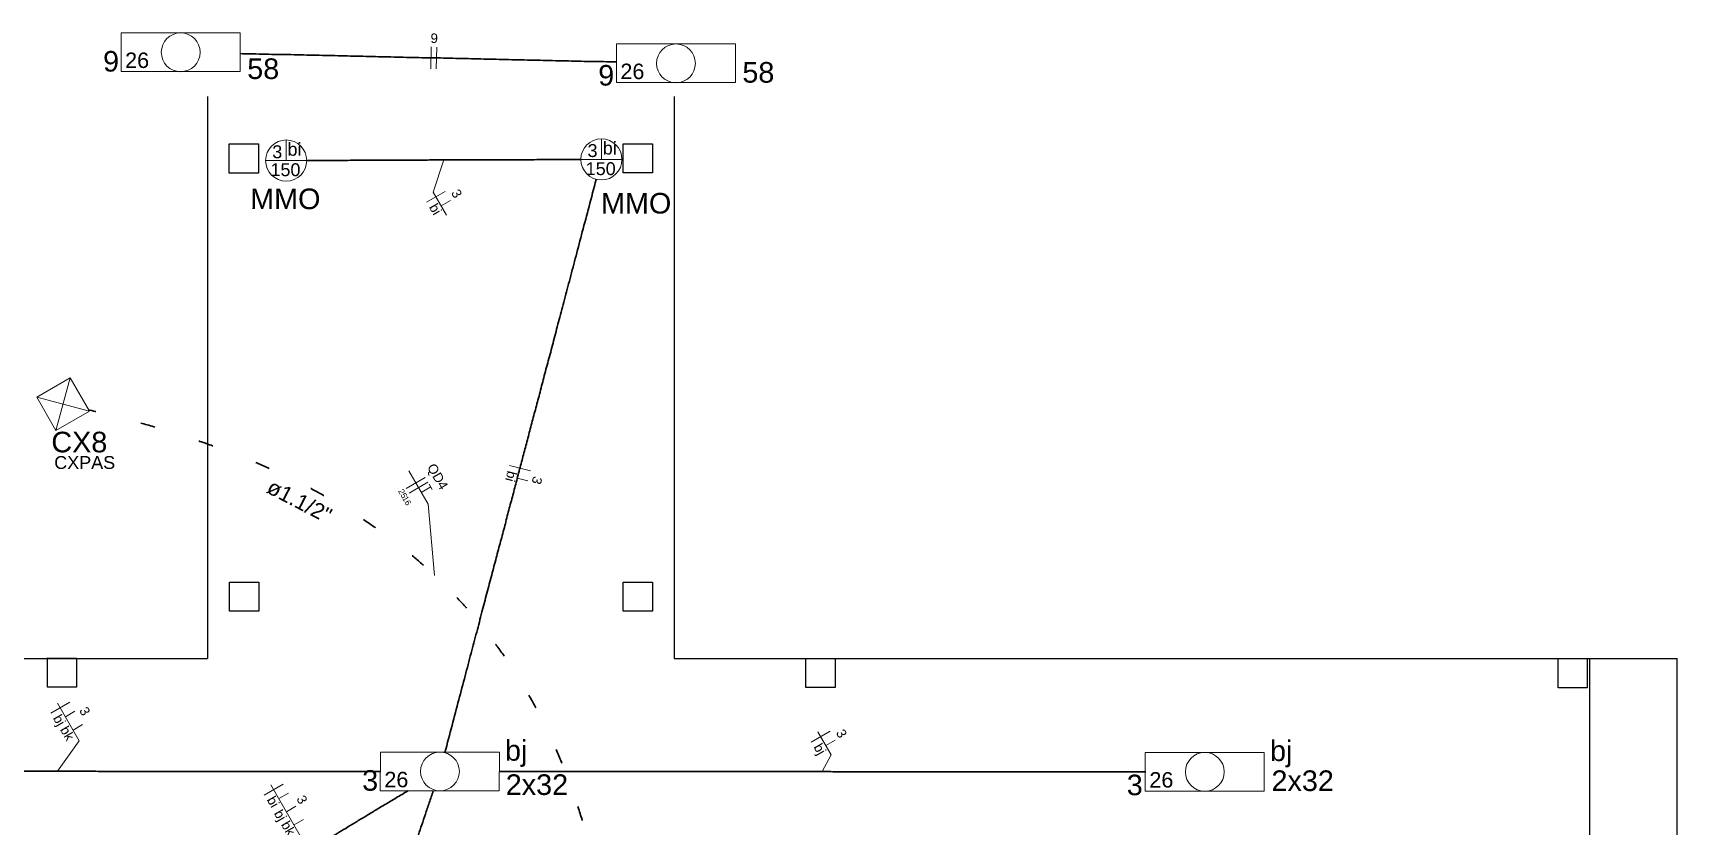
# Model space of a CAD drawing. Extents: x 175 to 700, y 53 to 250.
# Drawn here: x 506.9 to 518.17, y 155.93 to 161.37 of the extents above; entities that cross this region are included whole.
import ezdxf

# ---------------------------------------------------------------- set-up
doc = ezdxf.new("R2010")
doc.units = 0
doc.header["$LTSCALE"] = 2
doc.linetypes.add('DASHDOT', pattern=[25.4, 12.7, -6.35, 0, -6.35])
doc.linetypes.add('DOT2', pattern=[3.175, 0, -3.175])
doc.layers.get('0').update_dxf_attribs({"linetype": 'CONTINUOUS'})
for name, color, linetype in [('A-PARED', 5, 'CONTINUOUS'), ('A-PAREDE', 5, 'CONTINUOUS'), ('A-PILAR_EIXO', 5, 'DASHDOT'), ('A-PISOS-NIVEL', 1, 'CONTINUOUS')]:
    doc.layers.add(name, color=color, linetype=linetype)
for name, color, linetype, lineweight in [('EL-Condutos', 4, 'CONTINUOUS', 30), ('EL-Fios', 9, 'CONTINUOUS', 20), ('EL-Textos condutos', 7, 'CONTINUOUS', 20), ('EL-Textos fios', 7, 'CONTINUOUS', 20), ('EL-Textos pontos', 5, 'CONTINUOUS', 20), ('P-SIMBOL', 5, 'CONTINUOUS', 20)]:
    doc.layers.add(name, color=color, linetype=linetype, lineweight=lineweight)
doc.styles.add('Arial', font='arial.ttf')

# ---------------------------------------------------------------- blocks, each defined once
blk = doc.blocks.new('SERV')
at = {"layer": 'A-PARED', "color": 251}
for points in [[(6.278, -1.096), (6.078, -1.095), (6.078, -0.895), (6.278, -0.896)], [(16.634, -1.1), (16.434, -1.1), (16.434, -0.9), (16.634, -0.9)]]:
    blk.add_lwpolyline(points, close=True, dxfattribs=at)
at = {"layer": 'A-PAREDE', "color": 251}
for points in [[(7.525, 2.628), (7.525, 2.428), (7.325, 2.428), (7.325, 2.628)], [(10.225, 2.629), (10.225, 2.429), (10.025, 2.429), (10.025, 2.629)], [(7.527, -0.375), (7.527, -0.575), (7.327, -0.575), (7.327, -0.375)], [(10.226, -0.375), (10.226, -0.575), (10.026, -0.575), (10.026, -0.375)]]:
    blk.add_lwpolyline(points, close=True, dxfattribs=at)
at = {"layer": 'A-PILAR_EIXO', "color": 251}
blk.add_lwpolyline([(11.478, -1.098), (11.278, -1.098), (11.278, -0.898), (11.478, -0.898)], close=True, dxfattribs=at)
at = {"layer": 'A-PISOS-NIVEL', "color": 251}
for p, q in [((7.175, 2.954), (7.175, -0.9)), ((10.375, 2.953), (10.375, -0.9)), ((0.9, -0.9), (7.175, -0.9)), ((10.375, -0.9), (16.65, -0.9)), ((16.65, -0.9), (16.65, -2.45)), ((16.65, -0.9), (17.25, -0.9)), ((17.25, -7.8), (17.25, -0.9))]:
    blk.add_line(p, q, dxfattribs=at)

msp = doc.modelspace()

# ---------------------------------------------------------------- linework, layer by layer
at = {"layer": 'EL-Condutos', "linetype": 'Continuous'}
msp.add_spline([(508.321, 161.228), (508.409, 161.226), (508.497, 161.224), (508.584, 161.222), (508.671, 161.221), (508.758, 161.219), (508.844, 161.217), (508.93, 161.215), (509.016, 161.213), (509.101, 161.211), (509.187, 161.209), (509.272, 161.207), (509.357, 161.205), (509.442, 161.203), (509.527, 161.201), (509.611, 161.199), (509.696, 161.198), (509.781, 161.196), (509.866, 161.194), (509.951, 161.192), (510.036, 161.19), (510.121, 161.188), (510.207, 161.186), (510.293, 161.184), (510.379, 161.182), (510.465, 161.18), (510.552, 161.178), (510.639, 161.176), (510.726, 161.174), (510.814, 161.173), (510.902, 161.171)], degree=3, dxfattribs=at)
at = {"layer": 'EL-Fios'}
for p, q in [((509.63, 161.124), (509.634, 161.274)), ((509.668, 161.123), (509.671, 161.273))]:
    msp.add_line(p, q, dxfattribs=at)
at = {"layer": 'P-SIMBOL'}
for p, q in [((507.508, 161.37), (508.324, 161.37)), ((507.508, 161.37), (507.508, 161.105)), ((508.324, 161.37), (508.324, 161.105)), ((510.903, 161.294), (511.719, 161.294)), ((510.903, 161.294), (510.903, 161.029)), ((511.719, 161.294), (511.719, 161.029)), ((507.508, 161.105), (508.324, 161.105)), ((510.903, 161.029), (511.719, 161.029))]:
    msp.add_line(p, q, dxfattribs=at)
for centre in [(507.916, 161.237), (511.311, 161.161)]:
    msp.add_circle(centre, 0.133, dxfattribs=at)

# ---------------------------------------------------------------- block references
msp.add_blockref('SERV', (500.924, 157.981))

# ---------------------------------------------------------------- texts
at = {"layer": 'EL-Textos fios', "insert": (509.653, 161.3), "char_height": 0.0653, "width": 0.07837, "attachment_point": 8, "rotation": 358.7168, "line_spacing_factor": 0.798, "style": 'Arial'}
msp.add_mtext('9', dxfattribs=at)
at = {"layer": 'EL-Textos pontos', "attachment_point": 7, "rotation": 359.9773, "line_spacing_factor": 0.798, "style": 'Arial'}
for s, insert, char_height, width in [('9', (507.384, 161.103), 0.141, 0.16944), ('58', (508.372, 161.052), 0.1412, 0.33888), ('9', (510.778, 161.007), 0.141, 0.16944), ('58', (511.766, 161.027), 0.1412, 0.33888)]:
    msp.add_mtext(s, dxfattribs=dict(at, insert=insert, char_height=char_height, width=width))
at = {"layer": 'P-SIMBOL', "char_height": 0.1059, "width": 0.25416, "attachment_point": 7, "rotation": 359.9773, "line_spacing_factor": 0.798, "style": 'Arial'}
for insert in [(507.535, 161.128), (510.93, 161.052)]:
    msp.add_mtext('26', dxfattribs=dict(at, insert=insert))

# ---------------------------------------------------------------- next in the draw order: linework, layer by layer
at = {"layer": 'EL-Condutos', "linetype": 'Continuous'}
for points in [[(508.78, 160.495), (508.867, 160.496), (508.949, 160.496), (509.026, 160.496), (509.099, 160.497), (509.168, 160.497), (509.234, 160.497), (509.296, 160.497), (509.355, 160.498), (509.412, 160.498), (509.466, 160.498), (509.519, 160.498), (509.57, 160.498), (509.621, 160.499), (509.67, 160.499), (509.719, 160.499), (509.769, 160.499), (509.818, 160.499), (509.868, 160.499), (509.92, 160.5), (509.972, 160.5), (510.027, 160.5), (510.084, 160.5), (510.143, 160.501), (510.205, 160.501), (510.271, 160.501), (510.34, 160.501), (510.413, 160.502), (510.49, 160.502), (510.572, 160.502), (510.659, 160.502)], [(510.764, 160.366), (510.715, 160.18), (510.669, 160.006), (510.626, 159.842), (510.585, 159.687), (510.546, 159.542), (510.51, 159.405), (510.476, 159.275), (510.444, 159.152), (510.412, 159.035), (510.383, 158.922), (510.354, 158.813), (510.326, 158.708), (510.299, 158.605), (510.272, 158.504), (510.246, 158.404), (510.219, 158.303), (510.193, 158.202), (510.165, 158.099), (510.138, 157.993), (510.109, 157.885), (510.079, 157.772), (510.048, 157.654), (510.015, 157.531), (509.981, 157.401), (509.945, 157.263), (509.906, 157.118), (509.866, 156.963), (509.822, 156.799), (509.776, 156.624), (509.727, 156.438)], [(504.854, 156.31), (505.058, 156.309), (505.25, 156.309), (505.431, 156.309), (505.603, 156.309), (505.765, 156.309), (505.919, 156.309), (506.066, 156.309), (506.206, 156.309), (506.34, 156.309), (506.469, 156.309), (506.595, 156.309), (506.716, 156.309), (506.836, 156.309), (506.954, 156.309), (507.071, 156.309), (507.188, 156.309), (507.305, 156.309), (507.425, 156.308), (507.547, 156.308), (507.672, 156.308), (507.801, 156.308), (507.936, 156.308), (508.076, 156.308), (508.222, 156.308), (508.376, 156.308), (508.539, 156.308), (508.71, 156.308), (508.891, 156.308), (509.083, 156.308), (509.287, 156.308)], [(510.098, 156.307), (510.302, 156.307), (510.494, 156.307), (510.675, 156.307), (510.847, 156.307), (511.009, 156.307), (511.163, 156.307), (511.31, 156.307), (511.45, 156.307), (511.584, 156.307), (511.713, 156.307), (511.838, 156.307), (511.96, 156.307), (512.08, 156.307), (512.197, 156.307), (512.314, 156.307), (512.431, 156.306), (512.549, 156.306), (512.669, 156.306), (512.791, 156.306), (512.916, 156.306), (513.045, 156.306), (513.179, 156.306), (513.319, 156.306), (513.466, 156.306), (513.62, 156.306), (513.782, 156.306), (513.954, 156.306), (514.135, 156.306), (514.327, 156.306), (514.531, 156.306)], [(509.473, 156.175), (509.393, 156.127), (509.316, 156.081), (509.243, 156.037), (509.174, 155.995), (509.109, 155.956), (509.047, 155.918), (508.988, 155.883), (508.932, 155.849), (508.88, 155.818), (508.831, 155.788), (508.785, 155.76), (508.741, 155.734), (508.701, 155.71), (508.663, 155.687), (508.628, 155.666), (508.595, 155.646), (508.565, 155.628), (508.537, 155.611), (508.512, 155.596), (508.488, 155.581), (508.467, 155.568), (508.447, 155.557), (508.429, 155.546), (508.414, 155.537), (508.399, 155.528), (508.387, 155.52), (508.376, 155.514), (508.366, 155.508), (508.358, 155.503), (508.35, 155.498)], [(509.046, 154.403), (509.074, 154.485), (509.1, 154.563), (509.125, 154.636), (509.148, 154.704), (509.17, 154.769), (509.191, 154.831), (509.211, 154.89), (509.23, 154.946), (509.248, 154.999), (509.266, 155.05), (509.283, 155.1), (509.299, 155.149), (509.315, 155.196), (509.331, 155.243), (509.347, 155.289), (509.362, 155.335), (509.378, 155.382), (509.394, 155.429), (509.411, 155.478), (509.428, 155.528), (509.445, 155.579), (509.463, 155.632), (509.482, 155.688), (509.502, 155.747), (509.523, 155.809), (509.545, 155.874), (509.569, 155.942), (509.593, 156.015), (509.62, 156.093), (509.647, 156.175)]]:
    msp.add_spline(points, degree=3, dxfattribs=at)
at = {"layer": 'EL-Condutos', "linetype": 'DOT2', "ltscale": 0.05}
for points in [[(500.448, 158.922), (500.758, 158.918), (501.048, 158.914), (501.32, 158.91), (501.576, 158.906), (501.817, 158.902), (502.044, 158.899), (502.259, 158.896), (502.462, 158.893), (502.656, 158.89), (502.842, 158.887), (503.021, 158.885), (503.194, 158.882), (503.364, 158.88), (503.53, 158.877), (503.695, 158.875), (503.86, 158.873), (504.026, 158.87), (504.195, 158.868), (504.368, 158.865), (504.547, 158.863), (504.732, 158.86), (504.925, 158.857), (505.128, 158.854), (505.342, 158.851), (505.568, 158.848), (505.808, 158.844), (506.063, 158.84), (506.334, 158.837), (506.623, 158.832), (506.931, 158.828)], [(510.854, 155.159), (510.816, 155.378), (510.771, 155.588), (510.721, 155.791), (510.665, 155.985), (510.603, 156.171), (510.535, 156.35), (510.462, 156.521), (510.382, 156.684), (510.297, 156.841), (510.206, 156.991), (510.109, 157.133), (510.007, 157.27), (509.9, 157.399), (509.787, 157.523), (509.668, 157.64), (509.545, 157.751), (509.416, 157.857), (509.281, 157.957), (509.142, 158.052), (508.997, 158.141), (508.848, 158.226), (508.693, 158.305), (508.534, 158.38), (508.369, 158.45), (508.2, 158.516), (508.026, 158.578), (507.847, 158.636), (507.663, 158.69), (507.475, 158.74), (507.282, 158.787)]]:
    msp.add_spline(points, degree=3, dxfattribs=at)
at = {"layer": 'EL-Fios'}
for p, q in [((509.6, 160.209), (509.73, 160.284)), ((509.701, 160.185), (509.766, 160.222)), ((510.169, 158.406), (510.314, 158.368)), ((509.462, 158.248), (509.592, 158.323)), ((509.481, 158.216), (509.611, 158.291)), ((509.565, 158.221), (509.63, 158.258)), ((509.62, 158.276), (509.64, 158.241)), ((510.223, 158.318), (510.296, 158.299)), ((507.025, 156.707), (507.155, 156.782)), ((507.126, 156.683), (507.19, 156.72)), ((507.178, 156.592), (507.243, 156.63)), ((512.238, 156.509), (512.368, 156.584)), ((512.338, 156.485), (512.403, 156.522)), ((508.488, 156.146), (508.618, 156.221)), ((508.589, 156.122), (508.654, 156.159)), ((508.641, 156.031), (508.706, 156.069)), ((508.693, 155.941), (508.758, 155.978))]:
    msp.add_line(p, q, dxfattribs=at)
at = {"layer": 'EL-Textos fios'}
for p, q in [((509.719, 160.499), (509.647, 160.279)), ((509.647, 160.279), (509.738, 160.121)), ((509.612, 158.139), (509.48, 158.368)), ((509.656, 157.652), (509.612, 158.139)), ((507.221, 156.517), (507.071, 156.777)), ((512.375, 156.421), (512.284, 156.579)), ((507.071, 156.309), (507.221, 156.517)), ((512.314, 156.307), (512.375, 156.421)), ((508.736, 155.866), (508.534, 156.216))]:
    msp.add_line(p, q, dxfattribs=at)
at = {"layer": 'P-SIMBOL'}
for p, q in [((508.639, 160.495), (508.639, 160.636)), ((510.8, 160.503), (510.8, 160.644)), ((510.659, 160.503), (510.941, 160.503)), ((508.498, 160.495), (508.78, 160.495)), ((507.158, 159.006), (506.929, 158.874)), ((507.158, 159.006), (507.061, 158.644)), ((507.158, 159.006), (507.291, 158.777)), ((506.929, 158.874), (507.061, 158.644)), ((507.291, 158.777), (506.929, 158.874)), ((507.291, 158.777), (507.061, 158.644)), ((509.285, 156.44), (509.284, 156.175)), ((509.285, 156.44), (510.101, 156.44)), ((510.101, 156.44), (510.1, 156.175)), ((514.528, 156.438), (515.344, 156.438)), ((514.528, 156.438), (514.528, 156.173)), ((515.344, 156.438), (515.344, 156.173)), ((509.284, 156.175), (510.1, 156.175)), ((514.528, 156.173), (515.344, 156.173))]:
    msp.add_line(p, q, dxfattribs=at)
for centre, radius in [((508.639, 160.495), 0.141), ((510.8, 160.503), 0.141), ((509.693, 156.308), 0.133), ((514.936, 156.305), 0.133)]:
    msp.add_circle(centre, radius, dxfattribs=at)

# ---------------------------------------------------------------- next in the draw order: texts
at = {"layer": 'EL-Textos condutos', "insert": (508.705, 158.112), "char_height": 0.1059, "width": 0.88956, "attachment_point": 8, "rotation": 332.5728, "line_spacing_factor": 0.798, "style": 'Arial'}
msp.add_mtext('ø1.1/2"', dxfattribs=at)
at = {"layer": 'EL-Textos fios', "attachment_point": 8, "line_spacing_factor": 0.798, "style": 'Arial'}
for s, insert, char_height, width, rotation in [('3', (509.779, 160.252), 0.0653, 0.07837, 299.9772), ('bi', (509.633, 160.145), 0.0653, 0.15673, 299.9772), ('QD4', (509.634, 158.304), 0.0653, 0.2351, 299.9772), ('bi', (510.148, 158.339), 0.0653, 0.15673, 255.2129), ('25', (509.42, 158.202), 0.0406, 0.09743, 299.9772), ('3', (510.326, 158.311), 0.0653, 0.07837, 255.2129), ('16', (509.448, 158.153), 0.0406, 0.09743, 299.9772), ('bj', (507.039, 156.633), 0.0653, 0.15673, 299.9772), ('3', (507.23, 156.704), 0.0653, 0.07837, 299.9772), ('bk', (507.11, 156.553), 0.0653, 0.15673, 299.9772), ('3', (512.417, 156.551), 0.0653, 0.07837, 299.9772), ('bj', (512.252, 156.435), 0.0653, 0.15673, 299.9772), ('bi', (508.521, 156.083), 0.0653, 0.15673, 299.9772), ('3', (508.719, 156.098), 0.0653, 0.07837, 299.9772), ('bj', (508.554, 155.981), 0.0653, 0.15673, 299.9772), ('bk', (508.625, 155.902), 0.0653, 0.15673, 299.9772)]:
    msp.add_mtext(s, dxfattribs=dict(at, insert=insert, char_height=char_height, width=width, rotation=rotation))
at = {"layer": 'EL-Textos pontos', "line_spacing_factor": 0.798, "style": 'Arial'}
for s, insert, char_height, width, attachment_point, rotation in [('bi', (508.696, 160.527), 0.0882, 0.2118, 8, 359.978), ('bi', (510.857, 160.535), 0.0882, 0.2118, 8, 359.978), ('3', (508.578, 160.51), 0.0882, 0.1059, 8, 359.978), ('3', (510.739, 160.518), 0.0882, 0.1059, 8, 359.978), ('150', (508.634, 160.387), 0.0882, 0.3177, 8, 359.978), ('150', (510.795, 160.394), 0.0882, 0.3177, 8, 359.978), ('MMO', (508.633, 160.16), 0.1412, 0.50832, 8, 359.9773), ('MMO', (511.038, 160.13), 0.1412, 0.50832, 8, 359.9773), ('CXPAS', (507.258, 158.38), 0.0882, 0.2118, 8, 0.0001), ('bj', (510.139, 156.339), 0.1412, 0.33888, 7, 359.9773), ('bj', (515.383, 156.336), 0.1412, 0.33888, 7, 359.9773), ('3', (509.16, 156.174), 0.141, 0.16944, 7, 359.9773), ('2x32', (510.144, 156.145), 0.1412, 0.67776, 7, 359.9773), ('3', (514.401, 156.143), 0.141, 0.16944, 7, 359.9773), ('2x32', (515.393, 156.172), 0.1412, 0.67776, 7, 359.9773)]:
    msp.add_mtext(s, dxfattribs=dict(at, insert=insert, char_height=char_height, width=width, attachment_point=attachment_point, rotation=rotation))
at = {"layer": 'EL-Textos pontos', "insert": (507.413, 158.493), "char_height": 0.1412, "width": 0.33888, "attachment_point": 9, "line_spacing_factor": 0.798, "style": 'Arial'}
msp.add_mtext('CX8', dxfattribs=at)
at = {"layer": 'P-SIMBOL', "char_height": 0.1059, "width": 0.25416, "attachment_point": 7, "rotation": 359.9773, "line_spacing_factor": 0.798, "style": 'Arial'}
for insert in [(509.312, 156.198), (514.556, 156.196)]:
    msp.add_mtext('26', dxfattribs=dict(at, insert=insert))

doc.saveas('drawing.dxf')
